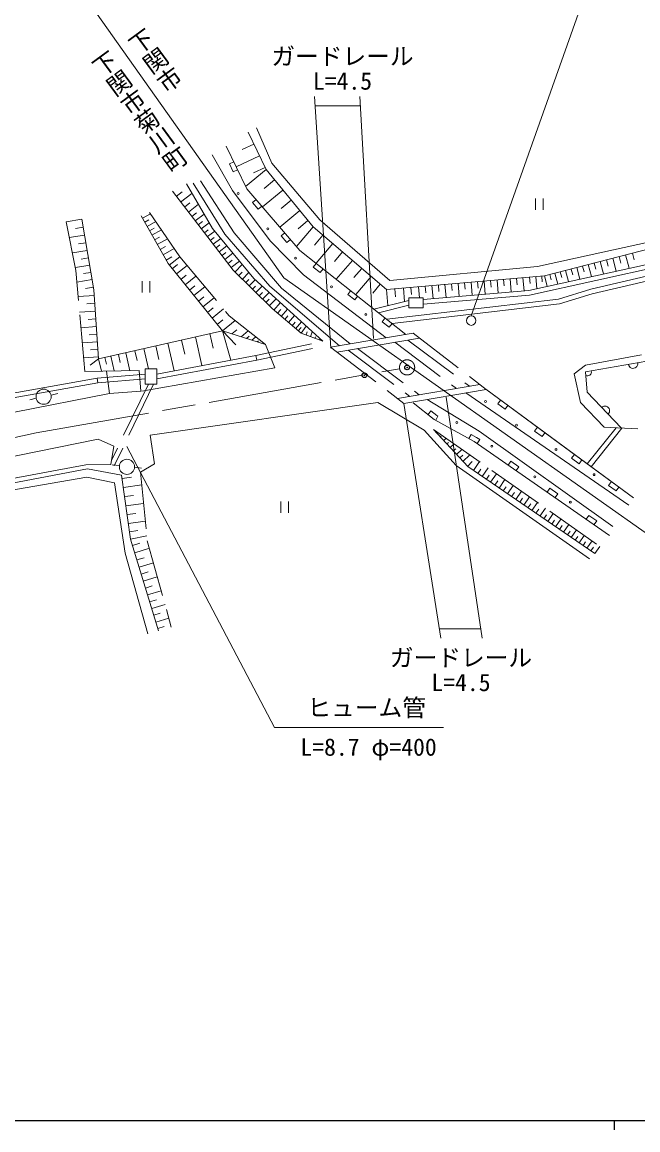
# Model space of a CAD drawing. Units: millimetres, scale not verified. Extents: x 40000 to 680000, y 20000 to 380000.
# Drawn here: x 105592 to 170480, y 204000 to 320752 of the extents above; entities that cross this region are included whole.
import ezdxf
from ezdxf.enums import TextEntityAlignment as Align

# ---------------------------------------------------------------- set-up
doc = ezdxf.new("R2010")
doc.units = ezdxf.units.MM
doc.header["$LTSCALE"] = 1000
doc.header["$PDMODE"] = 32
doc.header["$PDSIZE"] = 500
doc.linetypes.add('CHAIN', pattern=[18.5, 12, -1.5, 3.5, -1.5])
doc.linetypes.add('DASHED', pattern=[7.5, 6, -1.5])
for name, color, linetype, lineweight in [('M-BGD', 7, 'Continuous', 13), ('M-BMK', 2, 'CHAIN', 13), ('M-STR-HTXT', 7, 'Continuous', 13), ('M-STR-STR1', 1, 'Continuous', 13), ('M-TTL-BAND', 7, 'Continuous', 25)]:
    doc.layers.add(name, color=color, linetype=linetype, lineweight=lineweight)
doc.layers.add('M-OTRS', color=6, linetype='Continuous')
doc.styles.add('@ＭＳ ゴシック', font='')
doc.styles.add('ＭＳ ゴシック', font='')
doc.styles.get('@ＭＳ ゴシック').set_extended_font_data('@MS Gothic')
doc.styles.get('ＭＳ ゴシック').set_extended_font_data('MS Gothic')

msp = doc.modelspace()

# ---------------------------------------------------------------- linework, layer by layer
at = {"layer": 'M-BGD'}
for p, q in [((130302, 309596), (131899, 305879)), ((129414, 309155), (131302, 305206)), ((127084, 307696), (129262, 303195)), ((130014, 307901), (128784, 307313)), ((127893, 306025), (127442, 305807)), ((130600, 306674), (128146, 305501)), ((127442, 305807), (127847, 304972)), ((127847, 304972), (128297, 305190)), ((131302, 305206), (129146, 303434)), ((131187, 305447), (129963, 304862)), ((131302, 305206), (136267, 299166)), ((131899, 305879), (136951, 299927)), ((122903, 303707), (125661, 299003)), ((123600, 303765), (126939, 298422)), ((124376, 304034), (127948, 298546)), ((132188, 304128), (131096, 303231)), ((127839, 294619), (121422, 302923)), ((121838, 302384), (122472, 302874)), ((122298, 301789), (123488, 302709)), ((131730, 297707), (127752, 303021)), ((129262, 303195), (134866, 296691)), ((133074, 303051), (130915, 301276)), ((122706, 301262), (123267, 301696)), ((123113, 300734), (124168, 301550)), ((130238, 302062), (129860, 301735)), ((129860, 301735), (130465, 301032)), ((130465, 301032), (130844, 301359)), ((133961, 301972), (132894, 301095)), ((159702, 300962), (159702, 302162)), ((160502, 302162), (160502, 300962)), ((120972, 295305), (118126, 300328)), ((118261, 300090), (119102, 300566)), ((123474, 300267), (123972, 300651)), ((123836, 299799), (124771, 300522)), ((134848, 300892), (132740, 299159)), ((111884, 299979), (110219, 299693)), ((112027, 299147), (111207, 299006)), ((111884, 299979), (113161, 292546)), ((118508, 299655), (118946, 299904)), ((118754, 299220), (119668, 299738)), ((119013, 298763), (119489, 299033)), ((124156, 299385), (124597, 299726)), ((124476, 298971), (125305, 299611)), ((125661, 299003), (130017, 293719)), ((136267, 299166), (134508, 297106)), ((135715, 299838), (134673, 298981)), ((136267, 299166), (143991, 292575)), ((136951, 299927), (144326, 293539)), ((112170, 298315), (110556, 298038)), ((119272, 298306), (120262, 298867)), ((119552, 297811), (120069, 298103)), ((119833, 297315), (120907, 297924)), ((124796, 298556), (125184, 298856)), ((125116, 298142), (125883, 298734)), ((125422, 297746), (125812, 298047)), ((125728, 297351), (126519, 297962)), ((126939, 298422), (131701, 292935)), ((127948, 298546), (132913, 292710)), ((133267, 298547), (132888, 298220)), ((132888, 298220), (133494, 297517)), ((133494, 297517), (133873, 297844)), ((137297, 298287), (136401, 297237)), ((159919, 294991), (175831, 298475)), ((160657, 293998), (176395, 298092)), ((112447, 296701), (110882, 296432)), ((112308, 297508), (111514, 297371)), ((120137, 296778), (120697, 297095)), ((120441, 296241), (121606, 296901)), ((126034, 296955), (126436, 297266)), ((126339, 296559), (127156, 297190)), ((135243, 294107), (131730, 297707)), ((134866, 296691), (146042, 287842)), ((138327, 297408), (136566, 295345)), ((182044, 297550), (158992, 292483)), ((182339, 297103), (159068, 291987)), ((112582, 295919), (111811, 295786)), ((120771, 295659), (121378, 296003)), ((122221, 296002), (121095, 295153)), ((126655, 296151), (127069, 296472)), ((126970, 295743), (127812, 296394)), ((127295, 295322), (127723, 295653)), ((127621, 294901), (128489, 295572)), ((139359, 296528), (138495, 295515)), ((140391, 295647), (138695, 293660)), ((182283, 296527), (165542, 292615)), ((181952, 295936), (165673, 292132)), ((166524, 295524), (166866, 294213)), ((167180, 295695), (167354, 295027)), ((167836, 295865), (168190, 294504)), ((168516, 296042), (168697, 295349)), ((169197, 296219), (169564, 294806)), ((169903, 296403), (170090, 295683)), ((112716, 295136), (111199, 294876)), ((112846, 294378), (112074, 294245)), ((126692, 288220), (120972, 295305)), ((121407, 294766), (121958, 295211)), ((121856, 294210), (122968, 295108)), ((131933, 290554), (127839, 294619)), ((128030, 294429), (128796, 295200)), ((128416, 294046), (128780, 294412)), ((128801, 293663), (129490, 294357)), ((136583, 295331), (136273, 294939)), ((136273, 294939), (137001, 294363)), ((137001, 294363), (137311, 294755)), ((141385, 294799), (140552, 293824)), ((144326, 293539), (159919, 294991)), ((161745, 294281), (162038, 293152)), ((162309, 294428), (162459, 293853)), ((162873, 294574), (163178, 293403)), ((163459, 294727), (163615, 294130)), ((164045, 294879), (164362, 293663)), ((164653, 295038), (164815, 294418)), ((165262, 295196), (165590, 293933)), ((165893, 295360), (166060, 294717)), ((112977, 293619), (111369, 293343)), ((118238, 292251), (118238, 293451)), ((119038, 293451), (119038, 292251)), ((122313, 293644), (122874, 294097)), ((122770, 293078), (123902, 293992)), ((129156, 293311), (129483, 293640)), ((129511, 292959), (130147, 293600)), ((130017, 293719), (137271, 287111)), ((143965, 287488), (135243, 294107)), ((142378, 293951), (140745, 292036)), ((143336, 293134), (142534, 292194)), ((143991, 292575), (160657, 293998)), ((150152, 293101), (150270, 291726)), ((150840, 293160), (150899, 292473)), ((151528, 293219), (151645, 291845)), ((152214, 293277), (152273, 292591)), ((152901, 293336), (153018, 291964)), ((153587, 293394), (153645, 292709)), ((154272, 293453), (154389, 292083)), ((154957, 293511), (155016, 292827)), ((155642, 293570), (155759, 292202)), ((156326, 293628), (156384, 292945)), ((157010, 293687), (157126, 292321)), ((157693, 293745), (157751, 293062)), ((158375, 293803), (158492, 292439)), ((159057, 293861), (159115, 293192)), ((159739, 293920), (159846, 292670)), ((160364, 293973), (160414, 293390)), ((160657, 293998), (160940, 292911)), ((161201, 294139), (161345, 293585)), ((164948, 283886), (221467, 293715)), ((113202, 291951), (111503, 291835)), ((113115, 292815), (112278, 292672)), ((113161, 292546), (113655, 285258)), ((123235, 292502), (123806, 292963)), ((123700, 291926), (124851, 292856)), ((129866, 292606), (130192, 292934)), ((130221, 292254), (130887, 292925)), ((130575, 291902), (130916, 292245)), ((130930, 291549), (131627, 292251)), ((131701, 292935), (139048, 286650)), ((132913, 292710), (140149, 286837)), ((140221, 292451), (139911, 292059)), ((139911, 292059), (140638, 291483)), ((143991, 292575), (144135, 290878)), ((144879, 292651), (144950, 291810)), ((145767, 292727), (145888, 291312)), ((146561, 292795), (146625, 292042)), ((147355, 292862), (147455, 291689)), ((158992, 292483), (147869, 291518)), ((159068, 291987), (147869, 291016)), ((148065, 292923), (148124, 292234)), ((148775, 292984), (148893, 291607)), ((149464, 293042), (149523, 292354)), ((165542, 292615), (162114, 291549)), ((165673, 292132), (162218, 291058)), ((113258, 291118), (112417, 291061)), ((124173, 291340), (124754, 291809)), ((124646, 290754), (125818, 291700)), ((131285, 291197), (131641, 291556)), ((131640, 290845), (132367, 291577)), ((132122, 290393), (132797, 291185)), ((140638, 291483), (140949, 291875)), ((162114, 291549), (144033, 289433)), ((162218, 291058), (144587, 288994)), ((147869, 291689), (146355, 291689)), ((146355, 290651), (146355, 291689)), ((147869, 290651), (147869, 291689)), ((113314, 290286), (111650, 290173)), ((125128, 290158), (125719, 290635)), ((125609, 289561), (126802, 290524)), ((134982, 287955), (131933, 290554)), ((132505, 290066), (132838, 290456)), ((132889, 289739), (133543, 290506)), ((133273, 289412), (133594, 289789)), ((133656, 289085), (134289, 289827)), ((143859, 289571), (143549, 289179)), ((147869, 290651), (146355, 290651)), ((113425, 288656), (111794, 288545)), ((113369, 289471), (112546, 289415)), ((126151, 288890), (126753, 289377)), ((126692, 288220), (128034, 289303)), ((134037, 288760), (134348, 289125)), ((134418, 288436), (135029, 289153)), ((135013, 288563), (134692, 288202)), ((134982, 287955), (135524, 288701)), ((143549, 289179), (144276, 288603)), ((144276, 288603), (144586, 288995)), ((113479, 287857), (112672, 287803)), ((113655, 285258), (126692, 288220)), ((122399, 287245), (122736, 285761)), ((123856, 287575), (124542, 284553)), ((125367, 287919), (125717, 286379)), ((126692, 288220), (127591, 285126)), ((126692, 288220), (131251, 286768)), ((126692, 288220), (128122, 286757)), ((127676, 287906), (128202, 288331)), ((128660, 287593), (129423, 288208)), ((129231, 287411), (129528, 287651)), ((129802, 287229), (130228, 287574)), ((137271, 287111), (134982, 287955)), ((135511, 287759), (135643, 288116)), ((135981, 287586), (136174, 288110)), ((136450, 287413), (136511, 287580)), ((136919, 287240), (136971, 287383)), ((113533, 287059), (111936, 286951)), ((113587, 286260), (112797, 286207)), ((117467, 286124), (117706, 285073)), ((118417, 286340), (118904, 284195)), ((119680, 286627), (120005, 285194)), ((120943, 286914), (121604, 284001)), ((130373, 287048), (130502, 287152)), ((131251, 286768), (132238, 284329)), ((113641, 285462), (112077, 285356)), ((113655, 285258), (113949, 283963)), ((114302, 285405), (114465, 284689)), ((114949, 285552), (115306, 283984)), ((115733, 285730), (115930, 284863)), ((116518, 285908), (116949, 284009)), ((119779, 283657), (130217, 285620)), ((119779, 283149), (130310, 285129)), ((130217, 285620), (130310, 285129)), ((114787, 281629), (114496, 283972)), ((118097, 281861), (117938, 284024)), ((132238, 284329), (118214, 281861)), ((165151, 281737), (164948, 283886)), ((88478, 278784), (113484, 283239)), ((88603, 278298), (113571, 282746)), ((104784, 279640), (114787, 281629)), ((108636, 281444), (109350, 281599)), ((114787, 281629), (118097, 281861)), ((169543, 269843), (152363, 281680)), ((154444, 282068), (170036, 270598)), ((154444, 282068), (162240, 276333)), ((168715, 277977), (165151, 281737)), ((106417, 280961), (107073, 281103)), ((143083, 280663), (119099, 277208)), ((147961, 277759), (143083, 280663)), ((146793, 280616), (149028, 278874)), ((149028, 278874), (146793, 280616)), ((153747, 277654), (148264, 280981)), ((156003, 280921), (155707, 280518)), ((155707, 280518), (156486, 279945)), ((156486, 279945), (156783, 280347)), ((148678, 279780), (148371, 279386)), ((149305, 279292), (148678, 279780)), ((149174, 278793), (149417, 279230)), ((149417, 279230), (149305, 279292)), ((149028, 278874), (153224, 276551)), ((153224, 276551), (149028, 278874)), ((159901, 278053), (159605, 277651)), ((170486, 277890), (166944, 278064)), ((102737, 274594), (113597, 276801)), ((113597, 276801), (115252, 276075)), ((119099, 277208), (119535, 274188)), ((151329, 274014), (147961, 277759)), ((152556, 273908), (148956, 277828)), ((149005, 277775), (149011, 277780)), ((149343, 277407), (149435, 277491)), ((149681, 277038), (149767, 277117)), ((150020, 276670), (150272, 276902)), ((152918, 277292), (152676, 276854)), ((153488, 276976), (152918, 277292)), ((153816, 276749), (153488, 276976)), ((153531, 276338), (153816, 276749)), ((167829, 267608), (153747, 277654)), ((159605, 277651), (160384, 277077)), ((160384, 277077), (160681, 277480)), ((115252, 276075), (114932, 274115)), ((150358, 276302), (150524, 276455)), ((150696, 275934), (151109, 276313)), ((151034, 275566), (151281, 275792)), ((151372, 275197), (151946, 275724)), ((153224, 276551), (167510, 266649)), ((167510, 266649), (153224, 276551)), ((162240, 276333), (170036, 270598)), ((151711, 274829), (152037, 275129)), ((152049, 274461), (152782, 275135)), ((152535, 273905), (153032, 274427)), ((153146, 273504), (153782, 274431)), ((157105, 274469), (156820, 274058)), ((157927, 273899), (157105, 274469)), ((163799, 275186), (163503, 274783)), ((163503, 274783), (164283, 274210)), ((164283, 274210), (164579, 274613)), ((112319, 274101), (98222, 271488)), ((112464, 273673), (98469, 271001)), ((114932, 274115), (112319, 274101)), ((116079, 273019), (112464, 273673)), ((115063, 274108), (115850, 274017)), ((117437, 273832), (118184, 273745)), ((119535, 274188), (118054, 273317)), ((165383, 264199), (151329, 274014)), ((165942, 264733), (152556, 273908)), ((153604, 273190), (153920, 273651)), ((154062, 272876), (154690, 273792)), ((157643, 273488), (157927, 273899)), ((101227, 270871), (112406, 272787)), ((112406, 272787), (115339, 272206)), ((115339, 272206), (116442, 264773)), ((117023, 266254), (116079, 273019)), ((116129, 272664), (117110, 272801)), ((154514, 272566), (154826, 273021)), ((154967, 272256), (155586, 273161)), ((155413, 271950), (155721, 272400)), ((155860, 271644), (156472, 272537)), ((167697, 272319), (167401, 271916)), ((116263, 271701), (118189, 271970)), ((116398, 270738), (117342, 270870)), ((156301, 271342), (156605, 271785)), ((156742, 271039), (157347, 271922)), ((157178, 270741), (157478, 271179)), ((157613, 270442), (158211, 271313)), ((161217, 271620), (160932, 271209)), ((162039, 271050), (161217, 271620)), ((161754, 270639), (162039, 271050)), ((167401, 271916), (168181, 271342)), ((168181, 271342), (168477, 271745)), ((116532, 269775), (118383, 270033)), ((132872, 269022), (132872, 270222)), ((133672, 270222), (133672, 269022)), ((158044, 270147), (158341, 270580)), ((158474, 269852), (159064, 270713)), ((158899, 269561), (159192, 269988)), ((159324, 269269), (159907, 270119)), ((116661, 268849), (117569, 268976)), ((159744, 268982), (160034, 269404)), ((160164, 268694), (160739, 269533)), ((160578, 268410), (160864, 268827)), ((160993, 268125), (161562, 268955)), ((165328, 268770), (165043, 268359)), ((166150, 268200), (165328, 268770)), ((116790, 267924), (118570, 268172)), ((161406, 267843), (161688, 268255)), ((161818, 267560), (162379, 268379)), ((162230, 267277), (162509, 267684)), ((162643, 266995), (163197, 267803)), ((165865, 267789), (166150, 268200)), ((116914, 267033), (117787, 267155)), ((117023, 266254), (118727, 266616)), ((119956, 256585), (117023, 266254)), ((163055, 266712), (163331, 267114)), ((163468, 266429), (164015, 267228)), ((163880, 266146), (164152, 266543)), ((164292, 265864), (164833, 266652)), ((117220, 265603), (118001, 265840)), ((117455, 264831), (118999, 265299)), ((164705, 265581), (164973, 265973)), ((165117, 265298), (165650, 266076)), ((165530, 265016), (165794, 265402)), ((165942, 264733), (166468, 265501)), ((116442, 264773), (118823, 256294)), ((117683, 264077), (118447, 264308)), ((117912, 263322), (119421, 263780)), ((118136, 262585), (118882, 262811)), ((118359, 261848), (119834, 262295)), ((118583, 261111), (119311, 261332)), ((118806, 260374), (120246, 260810)), ((119025, 259654), (119736, 259869)), ((119243, 258934), (120649, 259360)), ((119456, 258231), (120151, 258441)), ((119670, 257527), (121043, 257944)), ((119878, 256841), (120557, 257047))]:
    msp.add_line(p, q, dxfattribs=at)
at = {"layer": 'M-BGD', "linetype": 'DASHED'}
for p, q in [((127752, 303021), (125632, 306767)), ((119027, 300676), (122221, 296002)), ((111259, 294579), (110214, 299718)), ((122221, 296002), (127418, 289788)), ((112203, 283937), (111259, 294579)), ((146355, 291427), (142667, 290514)), ((146355, 290912), (143163, 290122)), ((127418, 289788), (131251, 286768)), ((164977, 284612), (187669, 288764)), ((146236, 287247), (152736, 282372)), ((146785, 287969), (154509, 282046)), ((130217, 285620), (137271, 287111)), ((130310, 285129), (137363, 286619)), ((138103, 286488), (145827, 280565)), ((139951, 286175), (146452, 281300)), ((140940, 286344), (147441, 281469)), ((144852, 287011), (151353, 282136)), ((113655, 285258), (112776, 284608)), ((117938, 284024), (112203, 283937)), ((118566, 284195), (119779, 284195)), ((118566, 284195), (118566, 282611)), ((119779, 284195), (119779, 282611)), ((163757, 283697), (164977, 284612)), ((113484, 283239), (118545, 283652)), ((113484, 283239), (113571, 282746)), ((113571, 282746), (118586, 283154)), ((118895, 282611), (115005, 274563)), ((119450, 282611), (115288, 273999)), ((118566, 282611), (119779, 282611)), ((164425, 280649), (163757, 283697)), ((166944, 278064), (164425, 280649)), ((168187, 278003), (165153, 274191)), ((168802, 277973), (165556, 273894)), ((148956, 277828), (166610, 265401)), ((118054, 273317), (118780, 266087)), ((118780, 266087), (121306, 256998))]:
    msp.add_line(p, q, dxfattribs=at)
at = {"layer": 'M-BGD'}
for centre, radius in [((128347, 302702), 100), ((131483, 298956), 100), ((134416, 295878), 100), ((138191, 292858), 100), ((141820, 289955), 100), ((107855, 281273), 800), ((154422, 280779), 100), ((151402, 278543), 100), ((157703, 278282), 100), ((155090, 276046), 100), ((161855, 275698), 100), ((116638, 273883), 800), ((159619, 272823), 100), ((165862, 273056), 100), ((163365, 270152), 100)]:
    msp.add_circle(centre, radius, dxfattribs=at)
for centre, radius, start, end in [((165179, 283869), 404, 240.85691, 17.8753), ((169977, 284758), 498, 189.6062, 10.12417), ((167005, 279785), 498, 313.20819, 133.72616)]:
    msp.add_arc(centre, radius, start, end, dxfattribs=at)
at = {"layer": 'M-BMK'}
for p, q in [((107074, 277455), (145374, 284226)), ((82452, 272141), (107074, 277455))]:
    msp.add_line(p, q, dxfattribs=at)
msp.add_circle((146162, 284365), 800, dxfattribs=at)
at = {"layer": 'M-OTRS'}
for p in [(141667, 283538), (146162, 284365)]:
    msp.add_point(p, dxfattribs=at)
at = {"layer": 'M-STR-HTXT'}
for p, q in [((100646, 339752), (133167, 293817)), ((152917, 289796), (165026, 323922)), ((138138, 286407), (136418, 312928)), ((141181, 312928), (142610, 287423)), ((136483, 311930), (141237, 311930)), ((133167, 293817), (191414, 252701)), ((145827, 280565), (149734, 255816)), ((154090, 255815), (150275, 281224)), ((116636, 276012), (132200, 246395)), ((149578, 256804), (153942, 256804)), ((132200, 246395), (150004, 246395))]:
    msp.add_line(p, q, dxfattribs=at)
msp.add_circle((152917, 289296), 500, dxfattribs=at)
at = {"layer": 'M-STR-STR1'}
for p, q in [((146785, 287969), (138103, 286488)), ((147455, 287455), (138773, 285975)), ((153839, 282560), (145157, 281079)), ((154509, 282046), (145827, 280565))]:
    msp.add_line(p, q, dxfattribs=at)
at = {"layer": 'M-TTL-BAND'}
for p, q in [((40000, 205000), (579000, 205000)), ((168000, 205000), (168000, 204000))]:
    msp.add_line(p, q, dxfattribs=at)

# ---------------------------------------------------------------- texts
at = {"layer": 'M-STR-HTXT', "style": '@ＭＳ ゴシック'}
msp.add_text('下関市', height=1833, rotation=306.293, dxfattribs=at).set_placement((118433, 315829), align=Align.BOTTOM_CENTER)
msp.add_text('下関市菊川町', height=1833, rotation=306.293, dxfattribs=at).set_placement((112380, 316499), align=Align.BOTTOM_LEFT)
at = {"layer": 'M-STR-HTXT', "style": 'ＭＳ ゴシック'}
for s, p in [('ガードレール', (139352, 315692)), ('L=4.5', (139352, 313082)), ('ガードレール', (151843, 252301)), ('L=4.5', (151843, 249690)), ('ヒューム管', (141898, 247033)), ('L=8.7 φ=400', (142101, 242881))]:
    msp.add_text(s, height=1833, dxfattribs=at).set_placement(p, align=Align.BOTTOM_CENTER)

doc.saveas('drawing.dxf')
